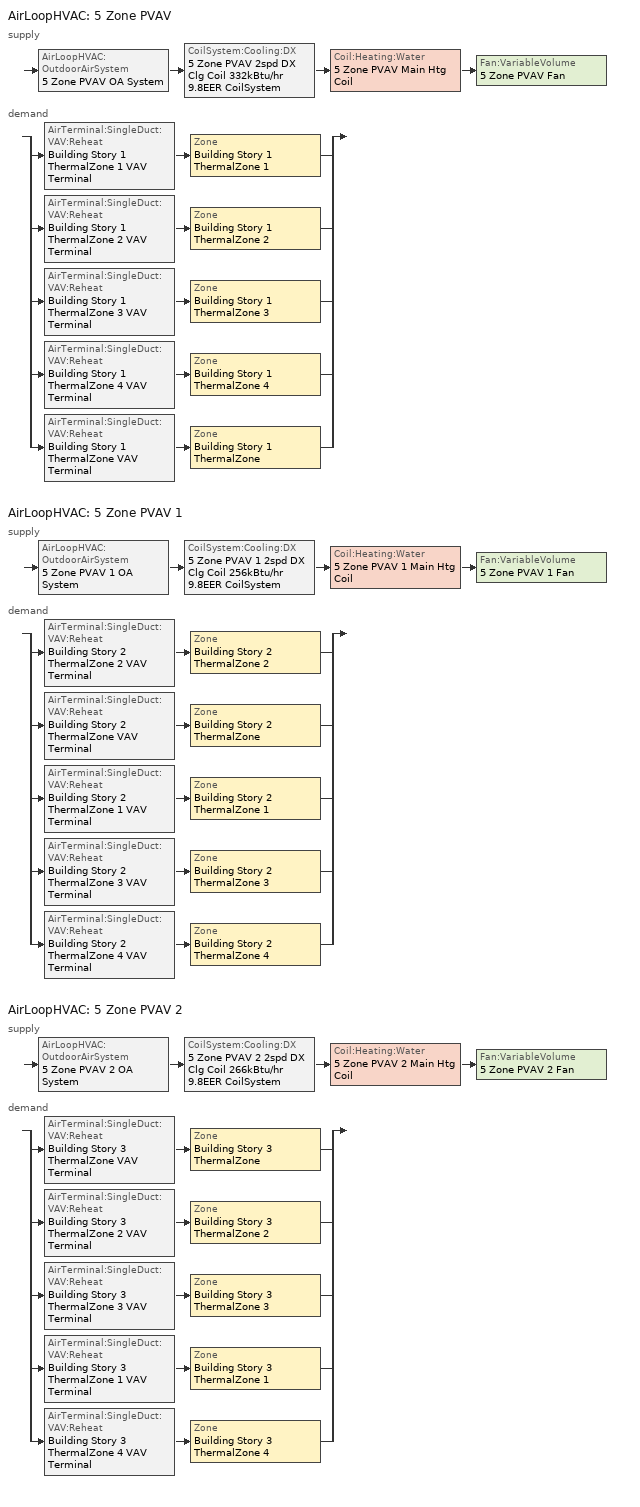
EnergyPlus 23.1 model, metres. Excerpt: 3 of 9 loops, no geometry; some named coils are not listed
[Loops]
AirLoopHVAC '5 Zone PVAV'
 supply: AirLoopHVAC:OutdoorAirSystem '5 Zone PVAV OA System' > CoilSystem:Cooling:DX '5 Zone PVAV 2spd DX Clg Coil 332kBtu/hr 9.8EER CoilSystem' > Coil:Heating:Water '5 Zone PVAV Main Htg Coil' > Fan:VariableVolume '5 Zone PVAV Fan'
 demand: split
  | AirTerminal:SingleDuct:VAV:Reheat 'Building Story 1 ThermalZone 1 VAV Terminal' > Zone 'Building Story 1 ThermalZone 1'
  | AirTerminal:SingleDuct:VAV:Reheat 'Building Story 1 ThermalZone 2 VAV Terminal' > Zone 'Building Story 1 ThermalZone 2'
  | AirTerminal:SingleDuct:VAV:Reheat 'Building Story 1 ThermalZone 3 VAV Terminal' > Zone 'Building Story 1 ThermalZone 3'
  | AirTerminal:SingleDuct:VAV:Reheat 'Building Story 1 ThermalZone 4 VAV Terminal' > Zone 'Building Story 1 ThermalZone 4'
  | AirTerminal:SingleDuct:VAV:Reheat 'Building Story 1 ThermalZone VAV Terminal' > Zone 'Building Story 1 ThermalZone'
AirLoopHVAC '5 Zone PVAV 1'
 supply: AirLoopHVAC:OutdoorAirSystem '5 Zone PVAV 1 OA System' > CoilSystem:Cooling:DX '5 Zone PVAV 1 2spd DX Clg Coil 256kBtu/hr 9.8EER CoilSystem' > Coil:Heating:Water '5 Zone PVAV 1 Main Htg Coil' > Fan:VariableVolume '5 Zone PVAV 1 Fan'
 demand: split
  | AirTerminal:SingleDuct:VAV:Reheat 'Building Story 2 ThermalZone 2 VAV Terminal' > Zone 'Building Story 2 ThermalZone 2'
  | AirTerminal:SingleDuct:VAV:Reheat 'Building Story 2 ThermalZone VAV Terminal' > Zone 'Building Story 2 ThermalZone'
  | AirTerminal:SingleDuct:VAV:Reheat 'Building Story 2 ThermalZone 1 VAV Terminal' > Zone 'Building Story 2 ThermalZone 1'
  | AirTerminal:SingleDuct:VAV:Reheat 'Building Story 2 ThermalZone 3 VAV Terminal' > Zone 'Building Story 2 ThermalZone 3'
  | AirTerminal:SingleDuct:VAV:Reheat 'Building Story 2 ThermalZone 4 VAV Terminal' > Zone 'Building Story 2 ThermalZone 4'
AirLoopHVAC '5 Zone PVAV 2'
 supply: AirLoopHVAC:OutdoorAirSystem '5 Zone PVAV 2 OA System' > CoilSystem:Cooling:DX '5 Zone PVAV 2 2spd DX Clg Coil 266kBtu/hr 9.8EER CoilSystem' > Coil:Heating:Water '5 Zone PVAV 2 Main Htg Coil' > Fan:VariableVolume '5 Zone PVAV 2 Fan'
 demand: split
  | AirTerminal:SingleDuct:VAV:Reheat 'Building Story 3 ThermalZone VAV Terminal' > Zone 'Building Story 3 ThermalZone'
  | AirTerminal:SingleDuct:VAV:Reheat 'Building Story 3 ThermalZone 2 VAV Terminal' > Zone 'Building Story 3 ThermalZone 2'
  | AirTerminal:SingleDuct:VAV:Reheat 'Building Story 3 ThermalZone 3 VAV Terminal' > Zone 'Building Story 3 ThermalZone 3'
  | AirTerminal:SingleDuct:VAV:Reheat 'Building Story 3 ThermalZone 1 VAV Terminal' > Zone 'Building Story 3 ThermalZone 1'
  | AirTerminal:SingleDuct:VAV:Reheat 'Building Story 3 ThermalZone 4 VAV Terminal' > Zone 'Building Story 3 ThermalZone 4'
[Material]
Std Wood 6inch 2: Roughness=MediumSmooth; Thickness {m}=0.15; Conductivity {W/m-K}=0.12; Density {kg/m3}=540; Specific Heat {J/kg-K}=1210; Thermal Absorptance=0.9; Solar Absorptance=0.7; Visible Absorptance=0.7
[Construction]
InteriorFurnishings 2: Std Wood 6inch 2
[InternalMass] Construction=InteriorFurnishings 2
Name | Zone or ZoneList | Space or SpaceList | Surface Area {m2}
Building Story 3 Space 1 Mass | Building Story 3 ThermalZone 1 | Building Story 3 Space 1 | 122.313
Building Story 3 Space 2 Mass | Building Story 3 ThermalZone 2 | Building Story 3 Space 2 | 226.685
Building Story 3 Space 3 Mass | Building Story 3 ThermalZone 3 | Building Story 3 Space 3 | 122.313
Building Story 3 Space 4 Mass | Building Story 3 ThermalZone 4 | Building Story 3 Space 4 | 226.685
[ZoneControl:Thermostat] Temperature Difference Between Cutout And Setpoint {deltaC}=0
Name | Zone or ZoneList | Control Type Schedule | Control 1
Building Story 1 ThermalZone Thermostat | Building Story 1 ThermalZone | Building Story 1 ThermalZone Thermostat Schedule | Story Ground Blended Space Type Thermostat
Building Story 1 ThermalZone 1 Thermostat | Building Story 1 ThermalZone 1 | Building Story 1 ThermalZone 1 Thermostat Schedule | Story Ground Blended Space Type Thermostat 1
Building Story 1 ThermalZone 2 Thermostat | Building Story 1 ThermalZone 2 | Building Story 1 ThermalZone 2 Thermostat Schedule | Story Ground Blended Space Type Thermostat 2
Building Story 1 ThermalZone 3 Thermostat | Building Story 1 ThermalZone 3 | Building Story 1 ThermalZone 3 Thermostat Schedule | Story Ground Blended Space Type Thermostat 3
Building Story 1 ThermalZone 4 Thermostat | Building Story 1 ThermalZone 4 | Building Story 1 ThermalZone 4 Thermostat Schedule | Story Ground Blended Space Type Thermostat 4
Building Story 2 ThermalZone Thermostat | Building Story 2 ThermalZone | Building Story 2 ThermalZone Thermostat Schedule | Story Mid Blended Space Type Thermostat
Building Story 2 ThermalZone 1 Thermostat | Building Story 2 ThermalZone 1 | Building Story 2 ThermalZone 1 Thermostat Schedule | Story Mid Blended Space Type Thermostat 1
Building Story 2 ThermalZone 2 Thermostat | Building Story 2 ThermalZone 2 | Building Story 2 ThermalZone 2 Thermostat Schedule | Story Mid Blended Space Type Thermostat 2
Building Story 2 ThermalZone 3 Thermostat | Building Story 2 ThermalZone 3 | Building Story 2 ThermalZone 3 Thermostat Schedule | Story Mid Blended Space Type Thermostat 3
Building Story 2 ThermalZone 4 Thermostat | Building Story 2 ThermalZone 4 | Building Story 2 ThermalZone 4 Thermostat Schedule | Story Mid Blended Space Type Thermostat 4
Building Story 3 ThermalZone Thermostat | Building Story 3 ThermalZone | Building Story 3 ThermalZone Thermostat Schedule | Story Mid2 Blended Space Type Thermostat
Building Story 3 ThermalZone 1 Thermostat | Building Story 3 ThermalZone 1 | Building Story 3 ThermalZone 1 Thermostat Schedule | Story Mid2 Blended Space Type Thermostat 1
Building Story 3 ThermalZone 2 Thermostat | Building Story 3 ThermalZone 2 | Building Story 3 ThermalZone 2 Thermostat Schedule | Story Mid2 Blended Space Type Thermostat 2
Building Story 3 ThermalZone 3 Thermostat | Building Story 3 ThermalZone 3 | Building Story 3 ThermalZone 3 Thermostat Schedule | Story Mid2 Blended Space Type Thermostat 3
Building Story 3 ThermalZone 4 Thermostat | Building Story 3 ThermalZone 4 | Building Story 3 ThermalZone 4 Thermostat Schedule | Story Mid2 Blended Space Type Thermostat 4
[ThermostatSetpoint:DualSetpoint]
Name | Heating Setpoint Temperature Schedule | Cooling Setpoint Temperature Schedule
Story Ground Blended Space Type Thermostat; Story Ground Blended Space Type Thermostat 1; Story Ground Blended Space Type Thermostat 2; Story Ground Blended Space Type Thermostat 3; Story Ground Blended Space Type Thermostat 4 | SchoolSecondary HTGSETP_SCH_PSZ_AC | SchoolSecondary CLGSETP_SCH_NO_SETBACK
Story Mid Blended Space Type Thermostat; Story Mid Blended Space Type Thermostat 1; Story Mid Blended Space Type Thermostat 2; Story Mid Blended Space Type Thermostat 3; Story Mid Blended Space Type Thermostat 4 | SchoolSecondary HTGSETP_SCH_YES_OPTIMUM | SchoolSecondary CLGSETP_SCH_NO_SETBACK
Story Mid2 Blended Space Type Thermostat; Story Mid2 Blended Space Type Thermostat 1; Story Mid2 Blended Space Type Thermostat 2; Story Mid2 Blended Space Type Thermostat 3; Story Mid2 Blended Space Type Thermostat 4 | OfficeLarge HTGSETP_SCH_YES_OPTIMUM | OfficeLarge CLGSETP_SCH_NO_SETBACK
[AirTerminal:SingleDuct:VAV:Reheat] Availability Schedule=Always On Discrete; Maximum Air Flow Rate {m3/s}=Autosize; Zone Minimum Air Flow Input Method=Constant; Fixed Minimum Air Flow Rate {m3/s}=0; Maximum Hot Water or Steam Flow Rate {m3/s}=Autosize; Minimum Hot Water or Steam Flow Rate {m3/s}=0; Convergence Tolerance=0.001; Damper Heating Action=ReverseWithLimits; Maximum Flow per Zone Floor Area During Reheat {m3/s-m2}=Autocalculate; Maximum Flow Fraction During Reheat=Autocalculate; Maximum Reheat Air Temperature {C}=50
Name | Constant Minimum Air Flow Fraction | Reheat Coil
Building Story 1 ThermalZone VAV Terminal | 0.745995 | Building Story 1 ThermalZone Reheat Coil
Building Story 1 ThermalZone 1 VAV Terminal | 0.745995 | Building Story 1 ThermalZone 1 Reheat Coil
Building Story 1 ThermalZone 2 VAV Terminal | 0.745995 | Building Story 1 ThermalZone 2 Reheat Coil
Building Story 1 ThermalZone 3 VAV Terminal | 0.745995 | Building Story 1 ThermalZone 3 Reheat Coil
Building Story 1 ThermalZone 4 VAV Terminal | 0.745995 | Building Story 1 ThermalZone 4 Reheat Coil
Building Story 2 ThermalZone VAV Terminal | 0.844194 | Building Story 2 ThermalZone Reheat Coil
Building Story 2 ThermalZone 1 VAV Terminal | 0.844194 | Building Story 2 ThermalZone 1 Reheat Coil
Building Story 2 ThermalZone 2 VAV Terminal | 0.844194 | Building Story 2 ThermalZone 2 Reheat Coil
Building Story 2 ThermalZone 3 VAV Terminal | 0.844194 | Building Story 2 ThermalZone 3 Reheat Coil
Building Story 2 ThermalZone 4 VAV Terminal | 0.844194 | Building Story 2 ThermalZone 4 Reheat Coil
Building Story 3 ThermalZone VAV Terminal | 0.441005 | Building Story 3 ThermalZone Reheat Coil
Building Story 3 ThermalZone 1 VAV Terminal | 0.441005 | Building Story 3 ThermalZone 1 Reheat Coil
Building Story 3 ThermalZone 2 VAV Terminal | 0.441005 | Building Story 3 ThermalZone 2 Reheat Coil
Building Story 3 ThermalZone 3 VAV Terminal | 0.441005 | Building Story 3 ThermalZone 3 Reheat Coil
Building Story 3 ThermalZone 4 VAV Terminal | 0.441005 | Building Story 3 ThermalZone 4 Reheat Coil
[Coil:Heating:Water] Availability Schedule=Always On Discrete; U-Factor Times Area Value {W/K}=Autosize; Maximum Water Flow Rate {m3/s}=Autosize; Performance Input Method=UFactorTimesAreaAndDesignWaterFlowRate; Rated Capacity {W}=Autosize; Rated Inlet Water Temperature {C}=82.2222; Rated Inlet Air Temperature {C}=7.22222; Rated Outlet Water Temperature {C}=71.1111; Rated Outlet Air Temperature {C}=12.7778; Rated Ratio for Air and Water Convection=0.5
5 Zone PVAV Main Htg Coil; 5 Zone PVAV 1 Main Htg Coil; 5 Zone PVAV 2 Main Htg Coil
[Zone equipment]
Building Story 1 ThermalZone: Building Story 1 ThermalZone VAV Terminal
Building Story 1 ThermalZone 1: Building Story 1 ThermalZone 1 VAV Terminal
Building Story 1 ThermalZone 2: Building Story 1 ThermalZone 2 VAV Terminal
Building Story 1 ThermalZone 3: Building Story 1 ThermalZone 3 VAV Terminal
Building Story 1 ThermalZone 4: Building Story 1 ThermalZone 4 VAV Terminal
Building Story 2 ThermalZone: Building Story 2 ThermalZone VAV Terminal
Building Story 2 ThermalZone 1: Building Story 2 ThermalZone 1 VAV Terminal
Building Story 2 ThermalZone 2: Building Story 2 ThermalZone 2 VAV Terminal
Building Story 2 ThermalZone 3: Building Story 2 ThermalZone 3 VAV Terminal
Building Story 2 ThermalZone 4: Building Story 2 ThermalZone 4 VAV Terminal
Building Story 3 ThermalZone: Building Story 3 ThermalZone VAV Terminal
Building Story 3 ThermalZone 1: Building Story 3 ThermalZone 1 VAV Terminal
Building Story 3 ThermalZone 2: Building Story 3 ThermalZone 2 VAV Terminal
Building Story 3 ThermalZone 3: Building Story 3 ThermalZone 3 VAV Terminal
Building Story 3 ThermalZone 4: Building Story 3 ThermalZone 4 VAV Terminal
[Sizing:Zone] Zone Cooling Design Supply Air Temperature Input Method=SupplyAirTemperature; Zone Cooling Design Supply Air Temperature {C}=12.7778; Zone Cooling Design Supply Air Temperature Difference {deltaC}=11.11; Zone Heating Design Supply Air Temperature Input Method=SupplyAirTemperature; Zone Heating Design Supply Air Temperature {C}=50; Zone Heating Design Supply Air Temperature Difference {deltaC}=11.11; Zone Cooling Design Supply Air Humidity Ratio {kgWater/kgDryAir}=0.0085; Zone Heating Design Supply Air Humidity Ratio {kgWater/kgDryAir}=0.008; Cooling Design Air Flow Method=DesignDay; Cooling Design Air Flow Rate {m3/s}=0; Cooling Minimum Air Flow per Zone Floor Area {m3/s-m2}=0.000762; Cooling Minimum Air Flow {m3/s}=0; Cooling Minimum Air Flow Fraction=0; Heating Design Air Flow Method=DesignDay; Heating Design Air Flow Rate {m3/s}=0; Heating Maximum Air Flow per Zone Floor Area {m3/s-m2}=0.002032; Heating Maximum Air Flow {m3/s}=0.141576; Heating Maximum Air Flow Fraction=0.3; Account for Dedicated Outdoor Air System=No; Zone Load Sizing Method=Sensible Load Only No Latent Load; Zone Latent Cooling Design Supply Air Humidity Ratio Input Method=HumidityRatioDifference; Zone Cooling Design Supply Air Humidity Ratio Difference {kgWater/kgDryAir}=0.005; Zone Latent Heating Design Supply Air Humidity Ratio Input Method=HumidityRatioDifference; Zone Humidification Design Supply Air Humidity Ratio Difference {kgWater/kgDryAir}=0.005
Name | Design Specification Outdoor Air Object | Design Specification Zone Air Distribution Object
Building Story 1 ThermalZone | Building Story 1 ThermalZone DSOA Space List | Building Story 1 ThermalZone Design Spec Zone Air Dist
Building Story 1 ThermalZone 1 | Building Story 1 ThermalZone 1 DSOA Space List | Building Story 1 ThermalZone 1 Design Spec Zone Air Dist
Building Story 1 ThermalZone 2 | Building Story 1 ThermalZone 2 DSOA Space List | Building Story 1 ThermalZone 2 Design Spec Zone Air Dist
Building Story 1 ThermalZone 3 | Building Story 1 ThermalZone 3 DSOA Space List | Building Story 1 ThermalZone 3 Design Spec Zone Air Dist
Building Story 1 ThermalZone 4 | Building Story 1 ThermalZone 4 DSOA Space List | Building Story 1 ThermalZone 4 Design Spec Zone Air Dist
Building Story 2 ThermalZone | Building Story 2 ThermalZone DSOA Space List | Building Story 2 ThermalZone Design Spec Zone Air Dist
Building Story 2 ThermalZone 1 | Building Story 2 ThermalZone 1 DSOA Space List | Building Story 2 ThermalZone 1 Design Spec Zone Air Dist
Building Story 2 ThermalZone 2 | Building Story 2 ThermalZone 2 DSOA Space List | Building Story 2 ThermalZone 2 Design Spec Zone Air Dist
Building Story 2 ThermalZone 3 | Building Story 2 ThermalZone 3 DSOA Space List | Building Story 2 ThermalZone 3 Design Spec Zone Air Dist
Building Story 2 ThermalZone 4 | Building Story 2 ThermalZone 4 DSOA Space List | Building Story 2 ThermalZone 4 Design Spec Zone Air Dist
Building Story 3 ThermalZone | Building Story 3 ThermalZone DSOA Space List | Building Story 3 ThermalZone Design Spec Zone Air Dist
Building Story 3 ThermalZone 1 | Building Story 3 ThermalZone 1 DSOA Space List | Building Story 3 ThermalZone 1 Design Spec Zone Air Dist
Building Story 3 ThermalZone 2 | Building Story 3 ThermalZone 2 DSOA Space List | Building Story 3 ThermalZone 2 Design Spec Zone Air Dist
Building Story 3 ThermalZone 3 | Building Story 3 ThermalZone 3 DSOA Space List | Building Story 3 ThermalZone 3 Design Spec Zone Air Dist
Building Story 3 ThermalZone 4 | Building Story 3 ThermalZone 4 DSOA Space List | Building Story 3 ThermalZone 4 Design Spec Zone Air Dist
[DesignSpecification:ZoneAirDistribution] Minimum Zone Ventilation Efficiency=0.6
Building Story 1 ThermalZone Design Spec Zone Air Dist; Building Story 1 ThermalZone 1 Design Spec Zone Air Dist; Building Story 1 ThermalZone 2 Design Spec Zone Air Dist; Building Story 1 ThermalZone 3 Design Spec Zone Air Dist; Building Story 1 ThermalZone 4 Design Spec Zone Air Dist; Building Story 2 ThermalZone Design Spec Zone Air Dist; Building Story 2 ThermalZone 1 Design Spec Zone Air Dist; Building Story 2 ThermalZone 2 Design Spec Zone Air Dist; Building Story 2 ThermalZone 3 Design Spec Zone Air Dist; Building Story 2 ThermalZone 4 Design Spec Zone Air Dist; Building Story 3 ThermalZone Design Spec Zone Air Dist; Building Story 3 ThermalZone 1 Design Spec Zone Air Dist; Building Story 3 ThermalZone 2 Design Spec Zone Air Dist; Building Story 3 ThermalZone 3 Design Spec Zone Air Dist; Building Story 3 ThermalZone 4 Design Spec Zone Air Dist
[Controller:MechanicalVentilation] Demand Controlled Ventilation=No
Name | Availability Schedule | System Outdoor Air Method | Zone or ZoneList 1 | Design Specification Outdoor Air Object Name 1 | Design Specification Zone Air Distribution Object Name 1 | Zone or ZoneList 2 | Design Specification Outdoor Air Object Name 2 | Design Specification Zone Air Distribution Object Name 2 | Zone or ZoneList 3 | Design Specification Outdoor Air Object Name 3 | Design Specification Zone Air Distribution Object Name 3 | Zone or ZoneList 4 | Design Specification Outdoor Air Object Name 4 | Design Specification Zone Air Distribution Object Name 4 | Zone or ZoneList 5 | Design Specification Outdoor Air Object Name 5 | Design Specification Zone Air Distribution Object Name 5
5 Zone PVAV Ventilation Controller | 5 Zone PVAV Occ Sch | Standard62.1VentilationRateProcedureWithLimit | Building Story 1 ThermalZone | Blended OA | Building Story 1 ThermalZone Design Spec Zone Air Dist | Building Story 1 ThermalZone 1 | Blended OA | Building Story 1 ThermalZone 1 Design Spec Zone Air Dist | Building Story 1 ThermalZone 2 | Blended OA | Building Story 1 ThermalZone 2 Design Spec Zone Air Dist | Building Story 1 ThermalZone 3 | Blended OA | Building Story 1 ThermalZone 3 Design Spec Zone Air Dist | Building Story 1 ThermalZone 4 | Blended OA | Building Story 1 ThermalZone 4 Design Spec Zone Air Dist
5 Zone PVAV 1 Ventilation Controller | 5 Zone PVAV 1 Occ Sch | ZoneSum | Building Story 2 ThermalZone | Blended OA 1 | Building Story 2 ThermalZone Design Spec Zone Air Dist | Building Story 2 ThermalZone 1 | Blended OA 1 | Building Story 2 ThermalZone 1 Design Spec Zone Air Dist | Building Story 2 ThermalZone 2 | Blended OA 1 | Building Story 2 ThermalZone 2 Design Spec Zone Air Dist | Building Story 2 ThermalZone 3 | Blended OA 1 | Building Story 2 ThermalZone 3 Design Spec Zone Air Dist | Building Story 2 ThermalZone 4 | Blended OA 1 | Building Story 2 ThermalZone 4 Design Spec Zone Air Dist
5 Zone PVAV 2 Ventilation Controller | 5 Zone PVAV 2 Occ Sch | Standard62.1VentilationRateProcedureWithLimit | Building Story 3 ThermalZone | Blended OA 2 | Building Story 3 ThermalZone Design Spec Zone Air Dist | Building Story 3 ThermalZone 1 | Blended OA 2 | Building Story 3 ThermalZone 1 Design Spec Zone Air Dist | Building Story 3 ThermalZone 2 | Blended OA 2 | Building Story 3 ThermalZone 2 Design Spec Zone Air Dist | Building Story 3 ThermalZone 3 | Blended OA 2 | Building Story 3 ThermalZone 3 Design Spec Zone Air Dist | Building Story 3 ThermalZone 4 | Blended OA 2 | Building Story 3 ThermalZone 4 Design Spec Zone Air Dist
[DesignSpecification:OutdoorAir] Outdoor Air Method=Sum; Outdoor Air Flow per Zone {m3/s}=0; Outdoor Air Flow Air Changes per Hour {1/hr}=0
Name | Outdoor Air Flow per Person {m3/s-person} | Outdoor Air Flow per Zone Floor Area {m3/s-m2}
Blended OA | 0.00256079 | 0.000687897
Blended OA 1 | 0.00346999 | 0.000689238
Blended OA 2 | 0.00360981 | 0.000454684
[DesignSpecification:OutdoorAir:SpaceList]
Name | Space 1 | Space 1 Design Specification Outdoor Air Object
Building Story 1 ThermalZone DSOA Space List | Building Story 1 Space | Blended OA
Building Story 1 ThermalZone 1 DSOA Space List | Building Story 1 Space 1 | Blended OA
Building Story 1 ThermalZone 2 DSOA Space List | Building Story 1 Space 2 | Blended OA
Building Story 1 ThermalZone 3 DSOA Space List | Building Story 1 Space 3 | Blended OA
Building Story 1 ThermalZone 4 DSOA Space List | Building Story 1 Space 4 | Blended OA
Building Story 2 ThermalZone DSOA Space List | Building Story 2 Space | Blended OA 1
Building Story 2 ThermalZone 1 DSOA Space List | Building Story 2 Space 1 | Blended OA 1
Building Story 2 ThermalZone 2 DSOA Space List | Building Story 2 Space 2 | Blended OA 1
Building Story 2 ThermalZone 3 DSOA Space List | Building Story 2 Space 3 | Blended OA 1
Building Story 2 ThermalZone 4 DSOA Space List | Building Story 2 Space 4 | Blended OA 1
Building Story 3 ThermalZone DSOA Space List | Building Story 3 Space | Blended OA 2
Building Story 3 ThermalZone 1 DSOA Space List | Building Story 3 Space 1 | Blended OA 2
Building Story 3 ThermalZone 2 DSOA Space List | Building Story 3 Space 2 | Blended OA 2
Building Story 3 ThermalZone 3 DSOA Space List | Building Story 3 Space 3 | Blended OA 2
Building Story 3 ThermalZone 4 DSOA Space List | Building Story 3 Space 4 | Blended OA 2
[Daylighting:Controls] Lighting Control Type=Stepped; Minimum Input Power Fraction for Continuous or ContinuousOff Dimming Control=0.3; Minimum Light Output Fraction for Continuous or ContinuousOff Dimming Control=0.2; Number of Stepped Control Steps=3; Probability Lighting will be Reset When Needed in Manual Stepped Control=1; Glare Calculation Azimuth Angle of View Direction Clockwise from Zone y-Axis {deg}=-0; Maximum Allowable Discomfort Glare Index=22
Name | Zone or Space | Glare Calculation Daylighting Reference Point | Daylighting Reference Point 1 | Fraction of Lights Controlled by Reference Point 1 | Illuminance Setpoint at Reference Point 1 {lux} | Daylighting Reference Point 2 | Fraction of Lights Controlled by Reference Point 2 | Illuminance Setpoint at Reference Point 2 {lux}
Building Story 1 ThermalZone 1 DaylightingControls | Building Story 1 ThermalZone 1 | Building Story 1 Space 1 Daylt Sensor 1 | Building Story 1 Space 1 Daylt Sensor 1 | 0.682 | 538 | Building Story 1 Space 1 Daylt Sensor 2 | 0.317 | 538
Building Story 1 ThermalZone 2 DaylightingControls | Building Story 1 ThermalZone 2 | Building Story 1 Space 2 Daylt Sensor 1 | Building Story 1 Space 2 Daylt Sensor 1 | 0.668 | 538 | Building Story 1 Space 2 Daylt Sensor 2 | 0.331 | 538
Building Story 1 ThermalZone 3 DaylightingControls | Building Story 1 ThermalZone 3 | Building Story 1 Space 3 Daylt Sensor 1 | Building Story 1 Space 3 Daylt Sensor 1 | 0.682 | 538 | Building Story 1 Space 3 Daylt Sensor 2 | 0.317 | 538
Building Story 1 ThermalZone 4 DaylightingControls | Building Story 1 ThermalZone 4 | Building Story 1 Space 4 Daylt Sensor 1 | Building Story 1 Space 4 Daylt Sensor 1 | 0.668 | 538 | Building Story 1 Space 4 Daylt Sensor 2 | 0.331 | 538
Building Story 2 ThermalZone 1 DaylightingControls | Building Story 2 ThermalZone 1 | Building Story 2 Space 1 Daylt Sensor 1 | Building Story 2 Space 1 Daylt Sensor 1 | 0.682 | 215 | Building Story 2 Space 1 Daylt Sensor 2 | 0.317 | 215
Building Story 2 ThermalZone 2 DaylightingControls | Building Story 2 ThermalZone 2 | Building Story 2 Space 2 Daylt Sensor 1 | Building Story 2 Space 2 Daylt Sensor 1 | 0.668 | 215 | Building Story 2 Space 2 Daylt Sensor 2 | 0.331 | 215
Building Story 2 ThermalZone 3 DaylightingControls | Building Story 2 ThermalZone 3 | Building Story 2 Space 3 Daylt Sensor 1 | Building Story 2 Space 3 Daylt Sensor 1 | 0.682 | 215 | Building Story 2 Space 3 Daylt Sensor 2 | 0.317 | 215
Building Story 2 ThermalZone 4 DaylightingControls | Building Story 2 ThermalZone 4 | Building Story 2 Space 4 Daylt Sensor 1 | Building Story 2 Space 4 Daylt Sensor 1 | 0.668 | 215 | Building Story 2 Space 4 Daylt Sensor 2 | 0.331 | 215
Building Story 3 ThermalZone 1 DaylightingControls | Building Story 3 ThermalZone 1 | Building Story 3 Space 1 Daylt Sensor 1 | Building Story 3 Space 1 Daylt Sensor 1 | 0.464 | 377 | Building Story 3 Space 1 Daylt Sensor 2 | 0.102 | 377
Building Story 3 ThermalZone 2 DaylightingControls | Building Story 3 ThermalZone 2 | Building Story 3 Space 2 Daylt Sensor 1 | Building Story 3 Space 2 Daylt Sensor 1 | 0.454 | 377 | Building Story 3 Space 2 Daylt Sensor 2 | 0.106 | 377
Building Story 3 ThermalZone 3 DaylightingControls | Building Story 3 ThermalZone 3 | Building Story 3 Space 3 Daylt Sensor 1 | Building Story 3 Space 3 Daylt Sensor 1 | 0.464 | 377 | Building Story 3 Space 3 Daylt Sensor 2 | 0.102 | 377
Building Story 3 ThermalZone 4 DaylightingControls | Building Story 3 ThermalZone 4 | Building Story 3 Space 4 Daylt Sensor 1 | Building Story 3 Space 4 Daylt Sensor 1 | 0.454 | 377 | Building Story 3 Space 4 Daylt Sensor 2 | 0.106 | 377
[AirLoopHVAC] Design Supply Air Flow Rate {m3/s}=AutoSize; Design Return Air Flow Fraction of Supply Air Flow=1
5 Zone PVAV; 5 Zone PVAV 1; 5 Zone PVAV 2
[Sizing:System] Type of Load to Size On=Sensible; Central Heating Maximum System Air Flow Ratio=0.3; Preheat Design Temperature {C}=7.22222; Preheat Design Humidity Ratio {kgWater/kgDryAir}=0.008; Precool Design Temperature {C}=12.7778; Precool Design Humidity Ratio {kgWater/kgDryAir}=0.008; Central Cooling Design Supply Air Temperature {C}=12.7778; Central Heating Design Supply Air Temperature {C}=12.7778; Type of Zone Sum to Use=Coincident; 100% Outdoor Air in Cooling=No; 100% Outdoor Air in Heating=No; Central Cooling Design Supply Air Humidity Ratio {kgWater/kgDryAir}=0.0085; Central Heating Design Supply Air Humidity Ratio {kgWater/kgDryAir}=0.008; Cooling Supply Air Flow Rate Method=DesignDay; Cooling Supply Air Flow Rate {m3/s}=0; Cooling Supply Air Flow Rate Per Floor Area {m3/s-m2}=0.00996765; Cooling Fraction of Autosized Cooling Supply Air Flow Rate=1; Cooling Supply Air Flow Rate Per Unit Cooling Capacity {m3/s-W}=3.94755e-05; Heating Supply Air Flow Rate Method=DesignDay; Heating Supply Air Flow Rate {m3/s}=0; Heating Supply Air Flow Rate Per Floor Area {m3/s-m2}=0.00996765; Heating Fraction of Autosized Heating Supply Air Flow Rate=1; Heating Fraction of Autosized Cooling Supply Air Flow Rate=1; Heating Supply Air Flow Rate Per Unit Heating Capacity {m3/s-W}=3.15882e-05; System Outdoor Air Method=ZoneSum; Zone Maximum Outdoor Air Fraction=1; Cooling Design Capacity Method=CoolingDesignCapacity; Cooling Design Capacity {W}=Autosize; Cooling Design Capacity Per Floor Area {W/m2}=234.7; Fraction of Autosized Cooling Design Capacity=1; Heating Design Capacity Method=HeatingDesignCapacity; Heating Design Capacity {W}=Autosize; Heating Design Capacity Per Floor Area {W/m2}=157; Fraction of Autosized Heating Design Capacity=1; Central Cooling Capacity Control Method=OnOff; Occupant Diversity=Autosize
Name | Design Outdoor Air Flow Rate {m3/s}
5 Zone PVAV | 3.02874
5 Zone PVAV 1 | 2.66765
5 Zone PVAV 2 | 1.60085
[Controller:WaterCoil] Control Variable=Temperature; Action=Normal; Actuator Variable=Flow; Controller Convergence Tolerance {deltaC}=0.0001; Maximum Actuated Flow {m3/s}=Autosize; Minimum Actuated Flow {m3/s}=0
5 Zone PVAV Main Htg Coil Controller; 5 Zone PVAV 1 Main Htg Coil Controller; 5 Zone PVAV 2 Main Htg Coil Controller
[Controller:OutdoorAir] Maximum Outdoor Air Flow Rate {m3/s}=Autosize; Economizer Control Type=DifferentialDryBulb; Economizer Control Action Type=ModulateFlow; Lockout Type=LockoutWithHeating; Minimum Limit Type=FixedMinimum; High Humidity Control=No; Control High Indoor Humidity Based on Outdoor Humidity Ratio=Yes; Heat Recovery Bypass Control Type=BypassWhenWithinEconomizerLimits
Name | Minimum Outdoor Air Flow Rate {m3/s} | Minimum Outdoor Air Schedule | Mechanical Ventilation Controller
Controller Outdoor Air 1 | 0 | 5 Zone PVAV Occ Sch | 5 Zone PVAV Ventilation Controller
Controller Outdoor Air 2 | Autosize | 5 Zone PVAV 1 Occ Sch | 5 Zone PVAV 1 Ventilation Controller
Controller Outdoor Air 3 | 0 | 5 Zone PVAV 2 Occ Sch | 5 Zone PVAV 2 Ventilation Controller
[SetpointManager:MixedAir] Control Variable=Temperature
Name | Setpoint Node or NodeList
5 Zone PVAV Mixed Air Node OS Default SPM | 5 Zone PVAV Mixed Air Node
5 Zone PVAV 2spd DX Clg Coil Outlet Air Node OS Default SPM | 5 Zone PVAV 2spd DX Clg Coil Outlet Air Node
5 Zone PVAV Main Htg Coil Outlet Air Node OS Default SPM | 5 Zone PVAV Main Htg Coil Outlet Air Node
5 Zone PVAV 1 Mixed Air Node OS Default SPM | 5 Zone PVAV 1 Mixed Air Node
5 Zone PVAV 1 2spd DX Clg Coil Outlet Air Node OS Default SPM | 5 Zone PVAV 1 2spd DX Clg Coil Outlet Air Node
5 Zone PVAV 1 Main Htg Coil Outlet Air Node OS Default SPM | 5 Zone PVAV 1 Main Htg Coil Outlet Air Node
5 Zone PVAV 2 Mixed Air Node OS Default SPM | 5 Zone PVAV 2 Mixed Air Node
5 Zone PVAV 2 2spd DX Clg Coil Outlet Air Node OS Default SPM | 5 Zone PVAV 2 2spd DX Clg Coil Outlet Air Node
5 Zone PVAV 2 Main Htg Coil Outlet Air Node OS Default SPM | 5 Zone PVAV 2 Main Htg Coil Outlet Air Node
[CoilSystem:Cooling:DX] Availability Schedule=Always On Discrete
Name | Cooling Coil
5 Zone PVAV 2spd DX Clg Coil 332kBtu/hr 9.8EER CoilSystem | 5 Zone PVAV 2spd DX Clg Coil 332kBtu/hr 9.8EER
5 Zone PVAV 1 2spd DX Clg Coil 256kBtu/hr 9.8EER CoilSystem | 5 Zone PVAV 1 2spd DX Clg Coil 256kBtu/hr 9.8EER
5 Zone PVAV 2 2spd DX Clg Coil 266kBtu/hr 9.8EER CoilSystem | 5 Zone PVAV 2 2spd DX Clg Coil 266kBtu/hr 9.8EER
[Coil:Cooling:DX:TwoSpeed] Availability Schedule=Always On Discrete; High Speed Gross Rated Total Cooling Capacity {W}=Autosize; High Speed Rated Sensible Heat Ratio=Autosize; High Speed Gross Rated Cooling COP {W/W}=3.39929; High Speed Rated Air Flow Rate {m3/s}=Autosize; Unit Internal Static Air Pressure {Pa}=773.3; Total Cooling Capacity Function of Temperature Curve=PSZ-AC_Unitary_PackagecoolCapFT; Total Cooling Capacity Function of Flow Fraction Curve=PSZ-AC_Unitary_PackagecoolFFF; Energy Input Ratio Function of Temperature Curve=PSZ-AC DX Unitary Package EIRFT; Energy Input Ratio Function of Flow Fraction Curve=PSZ-AC_Unitary_PackagecoolEIRFFF; Part Load Fraction Correlation Curve=PSZ-AC_Unitary_PackagecoolPLR; Low Speed Gross Rated Total Cooling Capacity {W}=Autosize; Low Speed Gross Rated Sensible Heat Ratio=0.69; Low Speed Gross Rated Cooling COP {W/W}=3.39929; Low Speed Rated Air Flow Rate {m3/s}=Autosize; Low Speed Total Cooling Capacity Function of Temperature Curve=PSZ-AC_Unitary_PackagecoolCapFT; Low Speed Energy Input Ratio Function of Temperature Curve=PSZ-AC DX Unitary Package EIRFT; Condenser Type=AirCooled; Minimum Outdoor Dry-Bulb Temperature for Compressor Operation {C}=-25; High Speed Evaporative Condenser Effectiveness=0.9; High Speed Evaporative Condenser Air Flow Rate {m3/s}=Autosize; High Speed Evaporative Condenser Pump Rated Power Consumption {W}=Autosize; Low Speed Evaporative Condenser Effectiveness=0.9; Low Speed Evaporative Condenser Air Flow Rate {m3/s}=Autosize; Low Speed Evaporative Condenser Pump Rated Power Consumption {W}=Autosize; Basin Heater Capacity {W/K}=0; Basin Heater Setpoint Temperature {C}=2
5 Zone PVAV 2spd DX Clg Coil 332kBtu/hr 9.8EER; 5 Zone PVAV 1 2spd DX Clg Coil 256kBtu/hr 9.8EER; 5 Zone PVAV 2 2spd DX Clg Coil 266kBtu/hr 9.8EER
[Fan:VariableVolume] Pressure Rise {Pa}=1389.92; Maximum Flow Rate {m3/s}=AutoSize; Fan Power Minimum Flow Rate Input Method=Fraction; Fan Power Minimum Flow Fraction=0.25; Fan Power Minimum Air Flow Rate {m3/s}=0; Motor In Airstream Fraction=1; Fan Power Coefficient 1=0.04076; Fan Power Coefficient 2=0.0881; Fan Power Coefficient 3=-0.0729; Fan Power Coefficient 4=0.9437; Fan Power Coefficient 5=0
Name | Availability Schedule | Fan Total Efficiency | Motor Efficiency
5 Zone PVAV Fan | 5 Zone PVAV Occ Sch | 0.6006 | 0.924
5 Zone PVAV 1 Fan | 5 Zone PVAV 1 Occ Sch | 0.59605 | 0.917
5 Zone PVAV 2 Fan | 5 Zone PVAV 2 Occ Sch | 0.59605 | 0.917
[SetpointManager:Warmest] Control Variable=Temperature; Minimum Setpoint Temperature {C}=12.7778; Maximum Setpoint Temperature {C}=15.5556; Strategy=MaximumTemperature
Name | HVAC Air Loop | Setpoint Node or NodeList
5 Zone PVAV SAT Warmest Reset | 5 Zone PVAV | 5 Zone PVAV Supply Outlet Node
5 Zone PVAV 1 SAT Warmest Reset | 5 Zone PVAV 1 | 5 Zone PVAV 1 Supply Outlet Node
5 Zone PVAV 2 SAT Warmest Reset | 5 Zone PVAV 2 | 5 Zone PVAV 2 Supply Outlet Node
[Schedule:Day:Interval]
SchoolSecondary HTGSETP_SCH_PSZ_AC Wkdy Day: No, 06:00, 15.6, 21:00, 21, 24:00, 15.6
SchoolSecondary HTGSETP_SCH_PSZ_AC Default; SchoolSecondary HTGSETP_SCH_PSZ_AC Summer Design Day; SchoolSecondary HTGSETP_SCH_YES_OPTIMUM Default; SchoolSecondary HTGSETP_SCH_YES_OPTIMUM Summer Design Day; OfficeLarge HTGSETP_SCH_YES_OPTIMUM Default; OfficeLarge HTGSETP_SCH_YES_OPTIMUM Summer Design Day: No, 24:00, 15.6
SchoolSecondary HTGSETP_SCH_PSZ_AC Winter Design Day; SchoolSecondary HTGSETP_SCH_YES_OPTIMUM Winter Design Day: No, 24:00, 21
SchoolSecondary CLGSETP_SCH_NO_SETBACK Default; SchoolSecondary CLGSETP_SCH_NO_SETBACK Summer Design Day; OfficeLarge CLGSETP_SCH_NO_SETBACK Default|WntrDsn|Sat|Wkdy Day; OfficeLarge CLGSETP_SCH_NO_SETBACK Default; OfficeLarge CLGSETP_SCH_NO_SETBACK Winter Design Day: No, 24:00, 24
SchoolSecondary CLGSETP_SCH_NO_SETBACK Winter Design Day: No, 24:00, 29.44
5 Zone PVAV Occ Sch Thursday; 5 Zone PVAV Occ Sch Friday; 5 Zone PVAV Occ Sch Default; 5 Zone PVAV Occ Sch Tuesday; 5 Zone PVAV Occ Sch Wednesday; 5 Zone PVAV Occ Sch Tuesday 2; 5 Zone PVAV Occ Sch Wednesday 2; 5 Zone PVAV Occ Sch Thursday 2; 5 Zone PVAV Occ Sch Friday 2; 5 Zone PVAV Occ Sch Monday 2; 5 Zone PVAV 1 Occ Sch Default: No, 08:00, 0, 21:00, 1, 24:00, 0
5 Zone PVAV Occ Sch Sunday; 5 Zone PVAV 1 Occ Sch Sunday; 5 Zone PVAV 2 Occ Sch Sunday: No, 24:00, 0
5 Zone PVAV Occ Sch Wednesday 1; 5 Zone PVAV Occ Sch Thursday 1; 5 Zone PVAV Occ Sch Friday 1; 5 Zone PVAV Occ Sch Monday 1; 5 Zone PVAV Occ Sch Tuesday 1: No, 08:00, 0, 19:00, 1, 24:00, 0
5 Zone PVAV Occ Sch Summer Design Day; 5 Zone PVAV Occ Sch Winter Design Day; 5 Zone PVAV 1 Occ Sch Summer Design Day; 5 Zone PVAV 1 Occ Sch Winter Design Day; 5 Zone PVAV 2 Occ Sch Summer Design Day; 5 Zone PVAV 2 Occ Sch Winter Design Day: No, 24:00, 1
SchoolSecondary HTGSETP_SCH_YES_OPTIMUM Wkdy Day: No, 06:00, 15.6, 07:00, 17.8, 08:00, 20, 21:00, 21, 24:00, 15.6
OfficeLarge HTGSETP_SCH_YES_OPTIMUM Wkdy Day: No, 04:00, 15.6, 05:00, 17.8, 06:00, 20, 22:00, 21, 24:00, 15.6
OfficeLarge HTGSETP_SCH_YES_OPTIMUM Sat Day: No, 04:00, 15.6, 05:00, 17.8, 06:00, 20, 17:00, 21, 24:00, 15.6
OfficeLarge HTGSETP_SCH_YES_OPTIMUM Winter Design Day: No, 05:00, 15.6, 06:00, 17.6, 07:00, 19.6, 22:00, 21, 24:00, 15.6
OfficeLarge CLGSETP_SCH_NO_SETBACK Summer Design Day: No, 05:00, 26.7, 06:00, 25.7, 07:00, 25, 22:00, 24, 24:00, 26.7
5 Zone PVAV 2 Occ Sch Default: No, 08:00, 0, 18:00, 1, 24:00, 0
[Schedule:Week:Daily]
SchoolSecondary HTGSETP_SCH_PSZ_AC Week Rule - Jan1-Jan3: SchoolSecondary HTGSETP_SCH_PSZ_AC Wkdy Day, SchoolSecondary HTGSETP_SCH_PSZ_AC Wkdy Day, SchoolSecondary HTGSETP_SCH_PSZ_AC Wkdy Day, SchoolSecondary HTGSETP_SCH_PSZ_AC Wkdy Day, SchoolSecondary HTGSETP_SCH_PSZ_AC Wkdy Day, SchoolSecondary HTGSETP_SCH_PSZ_AC Wkdy Day, SchoolSecondary HTGSETP_SCH_PSZ_AC Default, SchoolSecondary HTGSETP_SCH_PSZ_AC Default, SchoolSecondary HTGSETP_SCH_PSZ_AC Summer Design Day, SchoolSecondary HTGSETP_SCH_PSZ_AC Winter Design Day, SchoolSecondary HTGSETP_SCH_PSZ_AC Default, SchoolSecondary HTGSETP_SCH_PSZ_AC Default
SchoolSecondary HTGSETP_SCH_PSZ_AC Week Rule - Jan4-Dec31: SchoolSecondary HTGSETP_SCH_PSZ_AC Default, SchoolSecondary HTGSETP_SCH_PSZ_AC Wkdy Day, SchoolSecondary HTGSETP_SCH_PSZ_AC Wkdy Day, SchoolSecondary HTGSETP_SCH_PSZ_AC Wkdy Day, SchoolSecondary HTGSETP_SCH_PSZ_AC Wkdy Day, SchoolSecondary HTGSETP_SCH_PSZ_AC Wkdy Day, SchoolSecondary HTGSETP_SCH_PSZ_AC Default, SchoolSecondary HTGSETP_SCH_PSZ_AC Default, SchoolSecondary HTGSETP_SCH_PSZ_AC Summer Design Day, SchoolSecondary HTGSETP_SCH_PSZ_AC Winter Design Day, SchoolSecondary HTGSETP_SCH_PSZ_AC Default, SchoolSecondary HTGSETP_SCH_PSZ_AC Default
SchoolSecondary CLGSETP_SCH_NO_SETBACK Week Rule - Jan1-Dec31: SchoolSecondary CLGSETP_SCH_NO_SETBACK Default, SchoolSecondary CLGSETP_SCH_NO_SETBACK Default, SchoolSecondary CLGSETP_SCH_NO_SETBACK Default, SchoolSecondary CLGSETP_SCH_NO_SETBACK Default, SchoolSecondary CLGSETP_SCH_NO_SETBACK Default, SchoolSecondary CLGSETP_SCH_NO_SETBACK Default, SchoolSecondary CLGSETP_SCH_NO_SETBACK Default, SchoolSecondary CLGSETP_SCH_NO_SETBACK Default, SchoolSecondary CLGSETP_SCH_NO_SETBACK Summer Design Day, SchoolSecondary CLGSETP_SCH_NO_SETBACK Winter Design Day, SchoolSecondary CLGSETP_SCH_NO_SETBACK Default, SchoolSecondary CLGSETP_SCH_NO_SETBACK Default
5 Zone PVAV Occ Sch Week Rule - Jan1-Jan3: 5 Zone PVAV Occ Sch Thursday, 5 Zone PVAV Occ Sch Thursday, 5 Zone PVAV Occ Sch Thursday, 5 Zone PVAV Occ Sch Thursday, 5 Zone PVAV Occ Sch Thursday, 5 Zone PVAV Occ Sch Friday, 5 Zone PVAV Occ Sch Sunday, 5 Zone PVAV Occ Sch Default, 5 Zone PVAV Occ Sch Summer Design Day, 5 Zone PVAV Occ Sch Winter Design Day, 5 Zone PVAV Occ Sch Default, 5 Zone PVAV Occ Sch Default
5 Zone PVAV Occ Sch Week Rule - Jan4-Jun27: 5 Zone PVAV Occ Sch Sunday, 5 Zone PVAV Occ Sch Default, 5 Zone PVAV Occ Sch Tuesday, 5 Zone PVAV Occ Sch Wednesday, 5 Zone PVAV Occ Sch Thursday, 5 Zone PVAV Occ Sch Friday, 5 Zone PVAV Occ Sch Sunday, 5 Zone PVAV Occ Sch Default, 5 Zone PVAV Occ Sch Summer Design Day, 5 Zone PVAV Occ Sch Winter Design Day, 5 Zone PVAV Occ Sch Default, 5 Zone PVAV Occ Sch Default
5 Zone PVAV Occ Sch Week Rule - Jun28-Jul4: 5 Zone PVAV Occ Sch Sunday, 5 Zone PVAV Occ Sch Default, 5 Zone PVAV Occ Sch Tuesday, 5 Zone PVAV Occ Sch Wednesday 1, 5 Zone PVAV Occ Sch Thursday 1, 5 Zone PVAV Occ Sch Friday 1, 5 Zone PVAV Occ Sch Sunday, 5 Zone PVAV Occ Sch Default, 5 Zone PVAV Occ Sch Summer Design Day, 5 Zone PVAV Occ Sch Winter Design Day, 5 Zone PVAV Occ Sch Default, 5 Zone PVAV Occ Sch Default
5 Zone PVAV Occ Sch Week Rule - Jul5-Aug29: 5 Zone PVAV Occ Sch Sunday, 5 Zone PVAV Occ Sch Monday 1, 5 Zone PVAV Occ Sch Tuesday 1, 5 Zone PVAV Occ Sch Wednesday 1, 5 Zone PVAV Occ Sch Thursday 1, 5 Zone PVAV Occ Sch Friday 1, 5 Zone PVAV Occ Sch Sunday, 5 Zone PVAV Occ Sch Default, 5 Zone PVAV Occ Sch Summer Design Day, 5 Zone PVAV Occ Sch Winter Design Day, 5 Zone PVAV Occ Sch Default, 5 Zone PVAV Occ Sch Default
5 Zone PVAV Occ Sch Week Rule - Aug30-Sep5: 5 Zone PVAV Occ Sch Sunday, 5 Zone PVAV Occ Sch Monday 1, 5 Zone PVAV Occ Sch Tuesday 2, 5 Zone PVAV Occ Sch Wednesday 2, 5 Zone PVAV Occ Sch Thursday 2, 5 Zone PVAV Occ Sch Friday 2, 5 Zone PVAV Occ Sch Sunday, 5 Zone PVAV Occ Sch Default, 5 Zone PVAV Occ Sch Summer Design Day, 5 Zone PVAV Occ Sch Winter Design Day, 5 Zone PVAV Occ Sch Default, 5 Zone PVAV Occ Sch Default
5 Zone PVAV Occ Sch Week Rule - Sep6-Dec31: 5 Zone PVAV Occ Sch Sunday, 5 Zone PVAV Occ Sch Monday 2, 5 Zone PVAV Occ Sch Tuesday 2, 5 Zone PVAV Occ Sch Wednesday 2, 5 Zone PVAV Occ Sch Thursday 2, 5 Zone PVAV Occ Sch Friday 2, 5 Zone PVAV Occ Sch Sunday, 5 Zone PVAV Occ Sch Default, 5 Zone PVAV Occ Sch Summer Design Day, 5 Zone PVAV Occ Sch Winter Design Day, 5 Zone PVAV Occ Sch Default, 5 Zone PVAV Occ Sch Default
SchoolSecondary HTGSETP_SCH_YES_OPTIMUM Week Rule - Jan1-Jan3: SchoolSecondary HTGSETP_SCH_YES_OPTIMUM Wkdy Day, SchoolSecondary HTGSETP_SCH_YES_OPTIMUM Wkdy Day, SchoolSecondary HTGSETP_SCH_YES_OPTIMUM Wkdy Day, SchoolSecondary HTGSETP_SCH_YES_OPTIMUM Wkdy Day, SchoolSecondary HTGSETP_SCH_YES_OPTIMUM Wkdy Day, SchoolSecondary HTGSETP_SCH_YES_OPTIMUM Wkdy Day, SchoolSecondary HTGSETP_SCH_YES_OPTIMUM Default, SchoolSecondary HTGSETP_SCH_YES_OPTIMUM Default, SchoolSecondary HTGSETP_SCH_YES_OPTIMUM Summer Design Day, SchoolSecondary HTGSETP_SCH_YES_OPTIMUM Winter Design Day, SchoolSecondary HTGSETP_SCH_YES_OPTIMUM Default, SchoolSecondary HTGSETP_SCH_YES_OPTIMUM Default
SchoolSecondary HTGSETP_SCH_YES_OPTIMUM Week Rule - Jan4-Dec31: SchoolSecondary HTGSETP_SCH_YES_OPTIMUM Default, SchoolSecondary HTGSETP_SCH_YES_OPTIMUM Wkdy Day, SchoolSecondary HTGSETP_SCH_YES_OPTIMUM Wkdy Day, SchoolSecondary HTGSETP_SCH_YES_OPTIMUM Wkdy Day, SchoolSecondary HTGSETP_SCH_YES_OPTIMUM Wkdy Day, SchoolSecondary HTGSETP_SCH_YES_OPTIMUM Wkdy Day, SchoolSecondary HTGSETP_SCH_YES_OPTIMUM Default, SchoolSecondary HTGSETP_SCH_YES_OPTIMUM Default, SchoolSecondary HTGSETP_SCH_YES_OPTIMUM Summer Design Day, SchoolSecondary HTGSETP_SCH_YES_OPTIMUM Winter Design Day, SchoolSecondary HTGSETP_SCH_YES_OPTIMUM Default, SchoolSecondary HTGSETP_SCH_YES_OPTIMUM Default
5 Zone PVAV 1 Occ Sch Week Rule - Jan1-Jan3: 5 Zone PVAV 1 Occ Sch Default, 5 Zone PVAV 1 Occ Sch Default, 5 Zone PVAV 1 Occ Sch Default, 5 Zone PVAV 1 Occ Sch Default, 5 Zone PVAV 1 Occ Sch Default, 5 Zone PVAV 1 Occ Sch Default, 5 Zone PVAV 1 Occ Sch Sunday, 5 Zone PVAV 1 Occ Sch Default, 5 Zone PVAV 1 Occ Sch Summer Design Day, 5 Zone PVAV 1 Occ Sch Winter Design Day, 5 Zone PVAV 1 Occ Sch Default, 5 Zone PVAV 1 Occ Sch Default
5 Zone PVAV 1 Occ Sch Week Rule - Jan4-Dec31: 5 Zone PVAV 1 Occ Sch Sunday, 5 Zone PVAV 1 Occ Sch Default, 5 Zone PVAV 1 Occ Sch Default, 5 Zone PVAV 1 Occ Sch Default, 5 Zone PVAV 1 Occ Sch Default, 5 Zone PVAV 1 Occ Sch Default, 5 Zone PVAV 1 Occ Sch Sunday, 5 Zone PVAV 1 Occ Sch Default, 5 Zone PVAV 1 Occ Sch Summer Design Day, 5 Zone PVAV 1 Occ Sch Winter Design Day, 5 Zone PVAV 1 Occ Sch Default, 5 Zone PVAV 1 Occ Sch Default
OfficeLarge HTGSETP_SCH_YES_OPTIMUM Week Rule - Jan1-Jan3: OfficeLarge HTGSETP_SCH_YES_OPTIMUM Wkdy Day, OfficeLarge HTGSETP_SCH_YES_OPTIMUM Wkdy Day, OfficeLarge HTGSETP_SCH_YES_OPTIMUM Wkdy Day, OfficeLarge HTGSETP_SCH_YES_OPTIMUM Wkdy Day, OfficeLarge HTGSETP_SCH_YES_OPTIMUM Wkdy Day, OfficeLarge HTGSETP_SCH_YES_OPTIMUM Wkdy Day, OfficeLarge HTGSETP_SCH_YES_OPTIMUM Sat Day, OfficeLarge HTGSETP_SCH_YES_OPTIMUM Default, OfficeLarge HTGSETP_SCH_YES_OPTIMUM Summer Design Day, OfficeLarge HTGSETP_SCH_YES_OPTIMUM Winter Design Day, OfficeLarge HTGSETP_SCH_YES_OPTIMUM Default, OfficeLarge HTGSETP_SCH_YES_OPTIMUM Default
OfficeLarge HTGSETP_SCH_YES_OPTIMUM Week Rule - Jan4-Dec31: OfficeLarge HTGSETP_SCH_YES_OPTIMUM Default, OfficeLarge HTGSETP_SCH_YES_OPTIMUM Wkdy Day, OfficeLarge HTGSETP_SCH_YES_OPTIMUM Wkdy Day, OfficeLarge HTGSETP_SCH_YES_OPTIMUM Wkdy Day, OfficeLarge HTGSETP_SCH_YES_OPTIMUM Wkdy Day, OfficeLarge HTGSETP_SCH_YES_OPTIMUM Wkdy Day, OfficeLarge HTGSETP_SCH_YES_OPTIMUM Sat Day, OfficeLarge HTGSETP_SCH_YES_OPTIMUM Default, OfficeLarge HTGSETP_SCH_YES_OPTIMUM Summer Design Day, OfficeLarge HTGSETP_SCH_YES_OPTIMUM Winter Design Day, OfficeLarge HTGSETP_SCH_YES_OPTIMUM Default, OfficeLarge HTGSETP_SCH_YES_OPTIMUM Default
OfficeLarge CLGSETP_SCH_NO_SETBACK Week Rule - Jan1-Jan3: OfficeLarge CLGSETP_SCH_NO_SETBACK Default|WntrDsn|Sat|Wkdy Day, OfficeLarge CLGSETP_SCH_NO_SETBACK Default|WntrDsn|Sat|Wkdy Day, OfficeLarge CLGSETP_SCH_NO_SETBACK Default|WntrDsn|Sat|Wkdy Day, OfficeLarge CLGSETP_SCH_NO_SETBACK Default|WntrDsn|Sat|Wkdy Day, OfficeLarge CLGSETP_SCH_NO_SETBACK Default|WntrDsn|Sat|Wkdy Day, OfficeLarge CLGSETP_SCH_NO_SETBACK Default|WntrDsn|Sat|Wkdy Day, OfficeLarge CLGSETP_SCH_NO_SETBACK Default|WntrDsn|Sat|Wkdy Day, OfficeLarge CLGSETP_SCH_NO_SETBACK Default, OfficeLarge CLGSETP_SCH_NO_SETBACK Summer Design Day, OfficeLarge CLGSETP_SCH_NO_SETBACK Winter Design Day, OfficeLarge CLGSETP_SCH_NO_SETBACK Default, OfficeLarge CLGSETP_SCH_NO_SETBACK Default
OfficeLarge CLGSETP_SCH_NO_SETBACK Week Rule - Jan4-Dec31: OfficeLarge CLGSETP_SCH_NO_SETBACK Default, OfficeLarge CLGSETP_SCH_NO_SETBACK Default|WntrDsn|Sat|Wkdy Day, OfficeLarge CLGSETP_SCH_NO_SETBACK Default|WntrDsn|Sat|Wkdy Day, OfficeLarge CLGSETP_SCH_NO_SETBACK Default|WntrDsn|Sat|Wkdy Day, OfficeLarge CLGSETP_SCH_NO_SETBACK Default|WntrDsn|Sat|Wkdy Day, OfficeLarge CLGSETP_SCH_NO_SETBACK Default|WntrDsn|Sat|Wkdy Day, OfficeLarge CLGSETP_SCH_NO_SETBACK Default|WntrDsn|Sat|Wkdy Day, OfficeLarge CLGSETP_SCH_NO_SETBACK Default, OfficeLarge CLGSETP_SCH_NO_SETBACK Summer Design Day, OfficeLarge CLGSETP_SCH_NO_SETBACK Winter Design Day, OfficeLarge CLGSETP_SCH_NO_SETBACK Default, OfficeLarge CLGSETP_SCH_NO_SETBACK Default
5 Zone PVAV 2 Occ Sch Week Rule - Jan1-Jan3: 5 Zone PVAV 2 Occ Sch Default, 5 Zone PVAV 2 Occ Sch Default, 5 Zone PVAV 2 Occ Sch Default, 5 Zone PVAV 2 Occ Sch Default, 5 Zone PVAV 2 Occ Sch Default, 5 Zone PVAV 2 Occ Sch Default, 5 Zone PVAV 2 Occ Sch Sunday, 5 Zone PVAV 2 Occ Sch Default, 5 Zone PVAV 2 Occ Sch Summer Design Day, 5 Zone PVAV 2 Occ Sch Winter Design Day, 5 Zone PVAV 2 Occ Sch Default, 5 Zone PVAV 2 Occ Sch Default
5 Zone PVAV 2 Occ Sch Week Rule - Jan4-Dec31: 5 Zone PVAV 2 Occ Sch Sunday, 5 Zone PVAV 2 Occ Sch Default, 5 Zone PVAV 2 Occ Sch Default, 5 Zone PVAV 2 Occ Sch Default, 5 Zone PVAV 2 Occ Sch Default, 5 Zone PVAV 2 Occ Sch Default, 5 Zone PVAV 2 Occ Sch Sunday, 5 Zone PVAV 2 Occ Sch Default, 5 Zone PVAV 2 Occ Sch Summer Design Day, 5 Zone PVAV 2 Occ Sch Winter Design Day, 5 Zone PVAV 2 Occ Sch Default, 5 Zone PVAV 2 Occ Sch Default
[Schedule:Year]
SchoolSecondary HTGSETP_SCH_PSZ_AC: SchoolSecondary HTGSETP_SCH_PSZ_AC Week Rule - Jan1-Jan3, 1, 1, 1, 3, SchoolSecondary HTGSETP_SCH_PSZ_AC Week Rule - Jan4-Dec31, 1, 4, 12, 31
SchoolSecondary CLGSETP_SCH_NO_SETBACK: SchoolSecondary CLGSETP_SCH_NO_SETBACK Week Rule - Jan1-Dec31, 1, 1, 12, 31
5 Zone PVAV Occ Sch: 5 Zone PVAV Occ Sch Week Rule - Jan1-Jan3, 1, 1, 1, 3, 5 Zone PVAV Occ Sch Week Rule - Jan4-Jun27, 1, 4, 6, 27, 5 Zone PVAV Occ Sch Week Rule - Jun28-Jul4, 6, 28, 7, 4, 5 Zone PVAV Occ Sch Week Rule - Jul5-Aug29, 7, 5, 8, 29, 5 Zone PVAV Occ Sch Week Rule - Aug30-Sep5, 8, 30, 9, 5, 5 Zone PVAV Occ Sch Week Rule - Sep6-Dec31, 9, 6, 12, 31
SchoolSecondary HTGSETP_SCH_YES_OPTIMUM: SchoolSecondary HTGSETP_SCH_YES_OPTIMUM Week Rule - Jan1-Jan3, 1, 1, 1, 3, SchoolSecondary HTGSETP_SCH_YES_OPTIMUM Week Rule - Jan4-Dec31, 1, 4, 12, 31
5 Zone PVAV 1 Occ Sch: 5 Zone PVAV 1 Occ Sch Week Rule - Jan1-Jan3, 1, 1, 1, 3, 5 Zone PVAV 1 Occ Sch Week Rule - Jan4-Dec31, 1, 4, 12, 31
OfficeLarge HTGSETP_SCH_YES_OPTIMUM: OfficeLarge HTGSETP_SCH_YES_OPTIMUM Week Rule - Jan1-Jan3, 1, 1, 1, 3, OfficeLarge HTGSETP_SCH_YES_OPTIMUM Week Rule - Jan4-Dec31, 1, 4, 12, 31
OfficeLarge CLGSETP_SCH_NO_SETBACK: OfficeLarge CLGSETP_SCH_NO_SETBACK Week Rule - Jan1-Jan3, 1, 1, 1, 3, OfficeLarge CLGSETP_SCH_NO_SETBACK Week Rule - Jan4-Dec31, 1, 4, 12, 31
5 Zone PVAV 2 Occ Sch: 5 Zone PVAV 2 Occ Sch Week Rule - Jan1-Jan3, 1, 1, 1, 3, 5 Zone PVAV 2 Occ Sch Week Rule - Jan4-Dec31, 1, 4, 12, 31
[Schedule:Compact]
Building Story 1 ThermalZone Thermostat Schedule; Building Story 1 ThermalZone 1 Thermostat Schedule; Building Story 1 ThermalZone 2 Thermostat Schedule; Building Story 1 ThermalZone 3 Thermostat Schedule; Building Story 1 ThermalZone 4 Thermostat Schedule; Building Story 2 ThermalZone Thermostat Schedule; Building Story 2 ThermalZone 1 Thermostat Schedule; Building Story 2 ThermalZone 2 Thermostat Schedule; Building Story 2 ThermalZone 3 Thermostat Schedule; Building Story 2 ThermalZone 4 Thermostat Schedule; Building Story 3 ThermalZone Thermostat Schedule; Building Story 3 ThermalZone 1 Thermostat Schedule; Building Story 3 ThermalZone 2 Thermostat Schedule; Building Story 3 ThermalZone 3 Thermostat Schedule; Building Story 3 ThermalZone 4 Thermostat Schedule: Through: 12/31, For: AllDays, Until: 24:00, 4
[Schedule:Constant]
Always On Discrete: OnOff, 1
[Curve:Biquadratic] Minimum Value of x=12.77778; Maximum Value of x=23.88889; Minimum Value of y=21.11111; Maximum Value of y=46.11111
Name | Coefficient1 Constant | Coefficient2 x | Coefficient3 x**2 | Coefficient4 y | Coefficient5 y**2 | Coefficient6 x*y
PSZ-AC_Unitary_PackagecoolCapFT | 0.766956 | 0.0107756 | -4.14703e-05 | 0.00134961 | -0.000261144 | 0.000457488
PSZ-AC DX Unitary Package EIRFT | 0.297145 | 0.0430933 | -0.000748766 | 0.00597727 | 0.000482112 | -0.000956448
[Curve:Quadratic]
Name | Coefficient1 Constant | Coefficient2 x | Coefficient3 x**2 | Minimum Value of x | Maximum Value of x
PSZ-AC_Unitary_PackagecoolFFF | 0.8 | 0.2 | 0 | 0.5 | 1.5
PSZ-AC_Unitary_PackagecoolEIRFFF | 1.156 | -0.1816 | 0.0256 | 0.5 | 1.5
PSZ-AC_Unitary_PackagecoolPLR | 0.75 | 0.25 | 0 | 0 | 1
